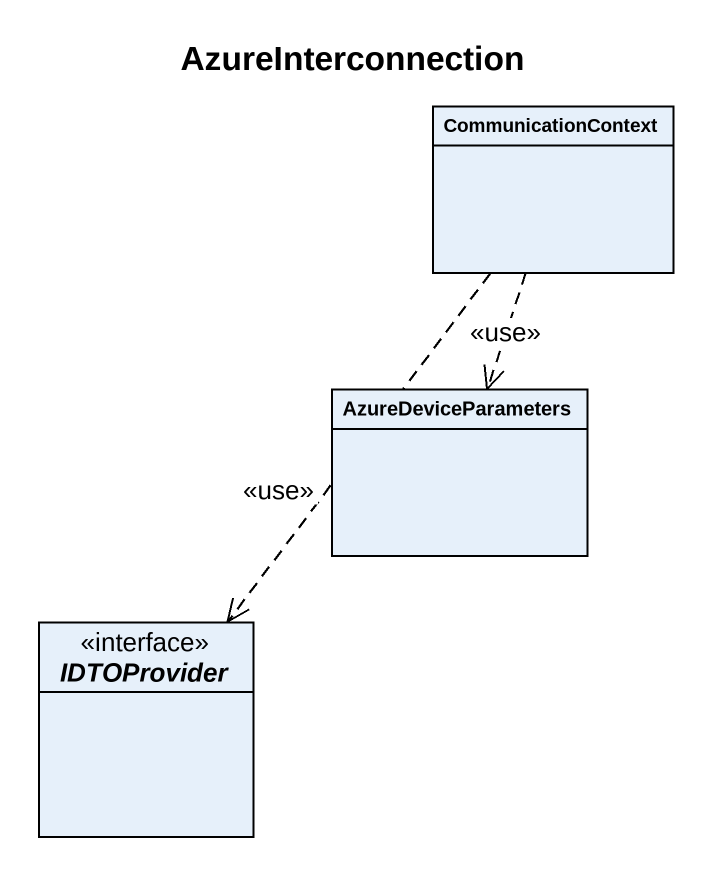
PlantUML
@startuml
title AzureInterconnection
hide circle
hide empty members
class CommunicationContext
class AzureDeviceParameters
interface IDTOProvider
CommunicationContext ..> AzureDeviceParameters : <<use>>
CommunicationContext ..> IDTOProvider : <<use>>
@enduml
